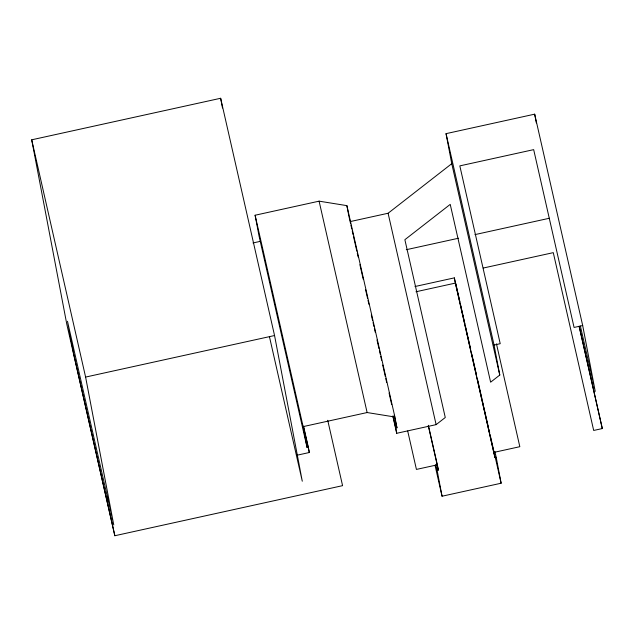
<?xml version="1.0" encoding="UTF-8"?>
<svg xmlns="http://www.w3.org/2000/svg" width="634" height="634" viewBox="0 0 634 634"><rect width="100%" height="100%" fill="white"/><g stroke="black" fill="none" stroke-linecap="round" stroke-linejoin="round"><path stroke-width="0.95" d="M350.634 221.488L388.095 213.254L451.757 163.675L446.043 133.655L534.668 114.168L582.694 325.551L595.223 391.376L580.372 326.019M392.795 415.983L396.726 433.291L436.121 424.637L445.274 417.505L404.872 239.7L450.227 204.378L490.629 382.183L499.782 375.059L494.068 345.039L446.043 133.655M327.723 420.302L342.574 485.66L114.849 535.73L66.824 324.346L31.7 139.813L220.648 98.27L274.554 335.529L302.283 481.222L269.434 336.63M303.527 426.119L308.338 447.279L307.102 447.549L259.076 236.165L255.098 215.235L319.1 201.16L346.885 205.638L394.911 417.021L396.963 427.791L395.735 428.061L396.726 433.291M252.998 242.957L260.384 241.332M406.299 249.709L458.525 238.226M474.969 234.612L549.44 218.239M483.266 268.039L553.284 252.649L593.686 430.454L602.3 428.56L579.238 326.391M414.985 286.52L454.332 277.874L494.972 457.605L496.208 457.336L494.892 451.543M415.975 291.759L455.331 283.105L454.332 277.874M114.849 535.73L73.774 354.343L67.481 321.295L113.755 524.968L85.606 377.072L274.554 335.529M494.068 345.039L500.218 343.683L459.824 165.878L533.677 149.64L574.079 327.445L582.694 325.551M307.102 447.549L303.123 426.619L367.126 412.544L394.911 417.021M296.403 455.355L309.329 452.51L308.338 447.279M428.37 425.295L437.357 464.825L416.427 469.422L407.694 430.977M493.981 452.375L519.825 446.693L496.462 343.85M496.208 457.336L501.129 483.227L442.049 496.216L437.119 470.325L438.348 470.056L437.357 464.825M579.056 326.241L602.3 428.56M451.757 163.675L499.782 375.059M455.735 283.422L459.904 301.76M460.347 303.694L461.219 307.553M461.663 309.487L464.952 323.966M465.388 325.892L466.267 329.751M466.703 331.685L470.65 349.057M471.744 353.883L476.348 374.155M477.45 378.981L482.054 399.254M482.49 401.179L483.37 405.039M483.805 406.973L488.41 427.245M488.854 429.17L489.725 433.03M490.169 434.964L494.774 455.236M495.209 457.162L501.129 483.227M455.331 283.105L494.972 457.605M388.095 213.254L436.121 424.637M428.275 425.707L438.348 470.056M435.804 464.532L437.119 470.325M435.027 465.324L442.049 496.216M348.938 216.408L350.475 223.168M350.911 225.094L351.791 228.953M352.227 230.887L353.106 234.746M353.542 236.68L356.831 251.159M357.267 253.085L358.147 256.944M359.898 264.671L363.195 279.15M365.604 289.762L367.577 298.456M368.013 300.381L368.893 304.241M371.302 314.86L372.618 320.653M373.061 322.579L373.933 326.447M374.377 328.372L375.249 332.232M377.008 339.959L378.981 348.645M379.417 350.57L380.297 354.438M380.733 356.363L381.613 360.223M382.706 365.049L385.337 376.636M385.781 378.561L386.653 382.429M389.07 393.04L391.701 404.627M394.11 415.246L396.963 427.791M393.112 416.522L395.735 428.061M319.1 201.16L367.126 412.544M303.432 426.539L309.329 452.51M255.098 215.235L303.123 426.619M31.7 139.813L85.606 377.072M534.668 114.168L536.332 122.909M346.885 205.638L348.763 215.512M220.648 98.27L222.494 107.986M107.455 496.897L107.875 499.101"/></g></svg>
